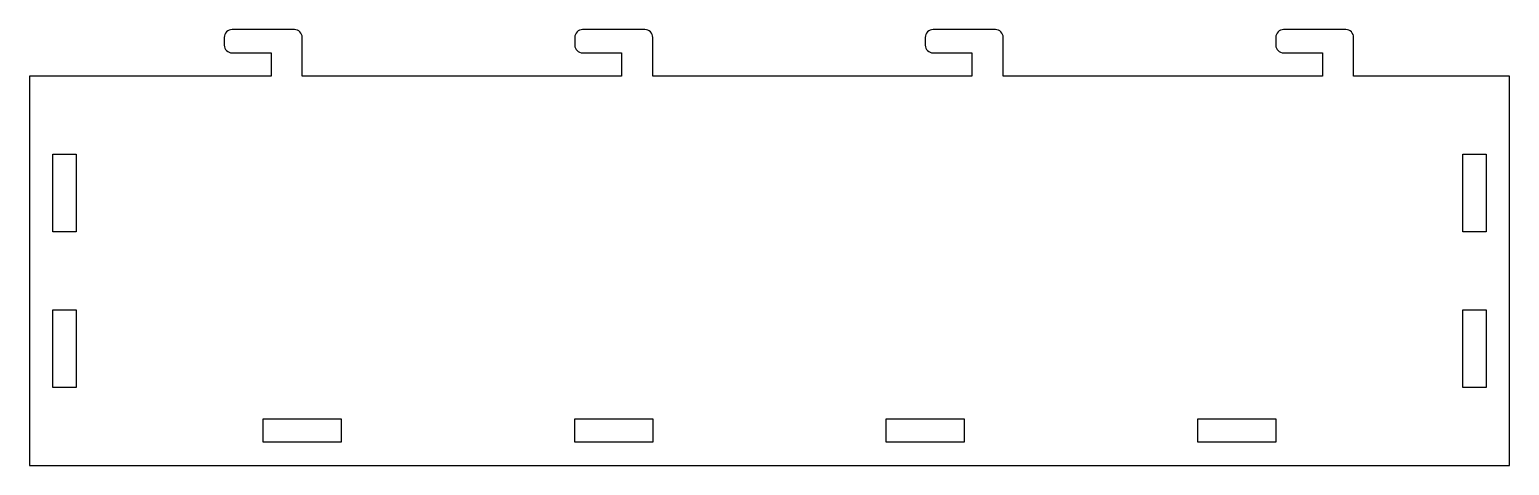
# Model space of a CAD drawing. Header units: millimetres. Extents: x 0 to 190, y 0 to 56.
import ezdxf

# ---------------------------------------------------------------- set-up
doc = ezdxf.new("R2010")
doc.units = ezdxf.units.MM

msp = doc.modelspace()

# ---------------------------------------------------------------- linework, layer by layer
msp.add_lwpolyline([(0, 0), (190, 0), (190, 50), (170, 50), (170, 55, 0.414214), (169, 56), (161, 56, 0.414214), (160, 55), (160, 54, 0.414214), (161, 53), (166, 53), (166, 50), (125, 50), (125, 55, 0.414214), (124, 56), (116, 56, 0.414214), (115, 55), (115, 54, 0.414214), (116, 53), (121, 53), (121, 50), (80, 50), (80, 55, 0.414214), (79, 56), (71, 56, 0.414214), (70, 55), (70, 54, 0.414214), (71, 53), (76, 53), (76, 50), (35, 50), (35, 55, 0.414214), (34, 56), (26, 56, 0.414214), (25, 55), (25, 54, 0.414214), (26, 53), (31, 53), (31, 50), (0, 50)], format="xyb", close=True)
for points in [[(3, 40), (6, 40), (6, 30), (3, 30)], [(184, 40), (187, 40), (187, 30), (184, 30)], [(3, 20), (6, 20), (6, 10), (3, 10)], [(184, 20), (187, 20), (187, 10), (184, 10)], [(30, 6), (40, 6), (40, 3), (30, 3)], [(70, 6), (80, 6), (80, 3), (70, 3)], [(110, 6), (120, 6), (120, 3), (110, 3)], [(150, 6), (160, 6), (160, 3), (150, 3)]]:
    msp.add_lwpolyline(points, close=True)

doc.saveas('drawing.dxf')
